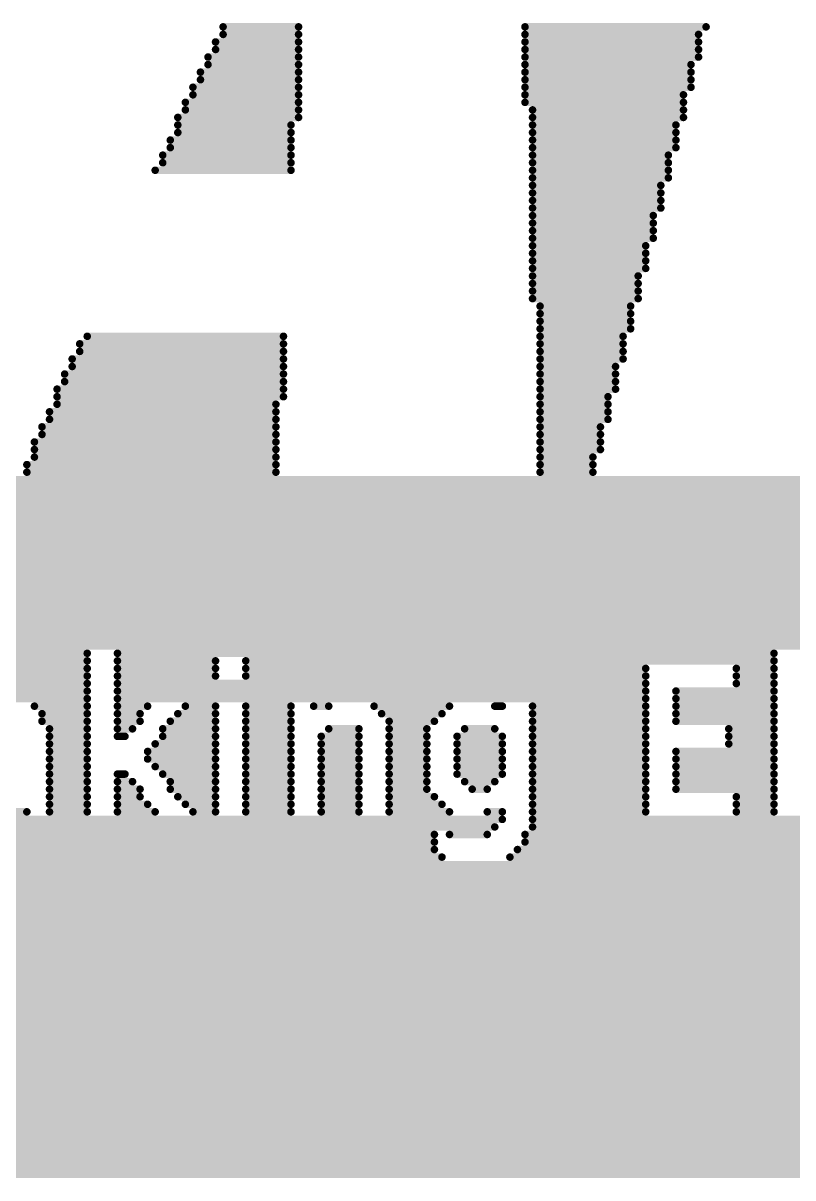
# Model space of a CAD drawing. Header units: millimetres. Extents: x 5 to 297, y 5 to 198.
# Drawn here: x 149.25 to 154.43, y 25.63 to 33.4 of the extents above; entities that cross this region are included whole.
import ezdxf

# ---------------------------------------------------------------- set-up
doc = ezdxf.new("R2010")
doc.units = ezdxf.units.MM
doc.layers.add('Mechanical16', color=56, linetype='Continuous')

msp = doc.modelspace()

# ---------------------------------------------------------------- linework, layer by layer
at = {"layer": 'Mechanical16', "const_width": 0.0508}
for points in [[(150.5966, 33.3756), (151.1046, 33.3756)], [(150.5966, 33.3248), (151.1046, 33.3248)], [(152.6286, 33.3756), (153.8478, 33.3756)], [(152.6286, 33.3248), (153.797, 33.3248)], [(150.5458, 33.274), (151.1046, 33.274)], [(152.6286, 33.274), (153.797, 33.274)], [(150.495, 33.1724), (151.1046, 33.1724)], [(150.5458, 33.2232), (151.1046, 33.2232)], [(152.6286, 33.2232), (153.797, 33.2232)], [(152.6286, 33.1724), (153.797, 33.1724)], [(150.495, 33.1216), (151.1046, 33.1216)], [(152.6286, 33.1216), (153.7462, 33.1216)], [(150.4442, 33.0708), (151.1046, 33.0708)], [(150.4442, 33.02), (151.1046, 33.02)], [(152.6286, 33.0708), (153.7462, 33.0708)], [(152.6286, 33.02), (153.7462, 33.02)], [(150.3934, 32.9692), (151.1046, 32.9692)], [(152.6286, 32.9692), (153.7462, 32.9692)], [(150.3426, 32.8676), (151.1046, 32.8676)], [(150.3934, 32.9184), (151.1046, 32.9184)], [(152.6286, 32.9184), (153.6954, 32.9184)], [(152.6286, 32.8676), (153.6954, 32.8676)], [(150.3426, 32.8168), (151.1046, 32.8168)], [(152.6794, 32.8168), (153.6954, 32.8168)], [(150.2918, 32.766), (151.1046, 32.766)], [(150.2918, 32.7152), (151.0538, 32.7152)], [(152.6794, 32.766), (153.6954, 32.766)], [(152.6794, 32.7152), (153.6446, 32.7152)], [(150.2918, 32.6644), (151.0538, 32.6644)], [(152.6794, 32.6644), (153.6446, 32.6644)], [(150.241, 32.6136), (151.0538, 32.6136)], [(150.241, 32.5628), (151.0538, 32.5628)], [(152.6794, 32.6136), (153.6446, 32.6136)], [(152.6794, 32.5628), (153.6446, 32.5628)], [(150.1902, 32.512), (151.0538, 32.512)], [(152.6794, 32.512), (153.5938, 32.512)], [(150.1394, 32.4104), (151.0538, 32.4104)], [(150.1902, 32.4612), (151.0538, 32.4612)], [(152.6794, 32.4612), (153.5938, 32.4612)], [(152.6794, 32.4104), (153.5938, 32.4104)], [(152.6794, 32.3596), (153.5938, 32.3596)], [(152.6794, 32.3088), (153.543, 32.3088)], [(152.6794, 32.258), (153.543, 32.258)], [(152.6794, 32.2072), (153.543, 32.2072)], [(152.6794, 32.1564), (153.543, 32.1564)], [(152.6794, 32.1056), (153.4922, 32.1056)], [(152.6794, 32.0548), (153.4922, 32.0548)], [(152.6794, 32.004), (153.4922, 32.004)], [(152.6794, 31.9532), (153.4922, 31.9532)], [(152.6794, 31.9024), (153.4414, 31.9024)], [(152.6794, 31.8516), (153.4414, 31.8516)], [(152.6794, 31.8008), (153.4414, 31.8008)], [(152.6794, 31.75), (153.4414, 31.75)], [(152.6794, 31.6992), (153.3906, 31.6992)], [(152.6794, 31.6484), (153.3906, 31.6484)], [(152.6794, 31.5976), (153.3906, 31.5976)], [(152.6794, 31.5468), (153.3906, 31.5468)], [(152.7302, 31.496), (153.3398, 31.496)], [(152.7302, 31.4452), (153.3398, 31.4452)], [(152.7302, 31.3944), (153.3398, 31.3944)], [(152.7302, 31.3436), (153.3398, 31.3436)], [(149.6314, 31.242), (151.003, 31.242)], [(149.6822, 31.2928), (151.003, 31.2928)], [(152.7302, 31.2928), (153.289, 31.2928)], [(152.7302, 31.242), (153.289, 31.242)], [(149.6314, 31.1912), (151.003, 31.1912)], [(152.7302, 31.1912), (153.289, 31.1912)], [(149.5806, 31.1404), (151.003, 31.1404)], [(149.5806, 31.0896), (151.003, 31.0896)], [(152.7302, 31.1404), (153.289, 31.1404)], [(152.7302, 31.0896), (153.2382, 31.0896)], [(149.5298, 31.0388), (151.003, 31.0388)], [(149.5298, 30.988), (151.003, 30.988)], [(152.7302, 31.0388), (153.2382, 31.0388)], [(152.7302, 30.988), (153.2382, 30.988)], [(149.479, 30.9372), (151.003, 30.9372)], [(152.7302, 30.9372), (153.2382, 30.9372)], [(149.479, 30.8864), (151.003, 30.8864)], [(149.479, 30.8356), (150.9522, 30.8356)], [(152.7302, 30.8864), (153.1874, 30.8864)], [(152.7302, 30.8356), (153.1874, 30.8356)], [(149.4282, 30.7848), (150.9522, 30.7848)], [(152.7302, 30.7848), (153.1874, 30.7848)], [(149.3774, 30.6832), (150.9522, 30.6832)], [(149.4282, 30.734), (150.9522, 30.734)], [(152.7302, 30.734), (153.1874, 30.734)], [(152.7302, 30.6832), (153.1366, 30.6832)], [(149.3774, 30.6324), (150.9522, 30.6324)], [(152.7302, 30.6324), (153.1366, 30.6324)], [(149.3266, 30.5816), (150.9522, 30.5816)], [(149.3266, 30.5308), (150.9522, 30.5308)], [(152.7302, 30.5816), (153.1366, 30.5816)], [(152.7302, 30.5308), (153.1366, 30.5308)], [(149.3266, 30.48), (150.9522, 30.48)], [(152.7302, 30.48), (153.0858, 30.48)], [(149.2758, 30.4292), (150.9522, 30.4292)], [(149.2758, 30.3784), (150.9522, 30.3784)], [(152.7302, 30.4292), (153.0858, 30.4292)], [(152.7302, 30.3784), (153.0858, 30.3784)], [(145.161, 30.3276), (156.4894, 30.3276)], [(145.161, 30.2768), (161.3662, 30.2768)], [(145.161, 30.226), (175.133, 30.226)], [(145.161, 30.1752), (175.133, 30.1752)], [(145.161, 30.1244), (175.133, 30.1244)], [(145.161, 30.0736), (175.133, 30.0736)], [(145.161, 30.0228), (175.133, 30.0228)], [(145.161, 29.972), (175.133, 29.972)], [(145.161, 29.9212), (175.133, 29.9212)], [(145.161, 29.8704), (175.133, 29.8704)], [(145.161, 29.8196), (175.133, 29.8196)], [(145.161, 29.7688), (175.133, 29.7688)], [(145.161, 29.718), (175.133, 29.718)], [(145.161, 29.6672), (175.133, 29.6672)], [(145.161, 29.6164), (175.133, 29.6164)], [(145.161, 29.5656), (175.133, 29.5656)], [(145.161, 29.5148), (175.133, 29.5148)], [(145.161, 29.464), (175.133, 29.464)], [(145.161, 29.4132), (175.133, 29.4132)], [(145.161, 29.3624), (175.133, 29.3624)], [(145.161, 29.3116), (175.133, 29.3116)], [(145.161, 29.2608), (175.133, 29.2608)], [(145.161, 29.21), (175.133, 29.21)], [(145.161, 29.1592), (149.6822, 29.1592)], [(149.8854, 29.1592), (154.305, 29.1592)], [(145.161, 29.1084), (149.6822, 29.1084)], [(148.5138, 29.0576), (149.6822, 29.0576)], [(149.8854, 29.1084), (150.5458, 29.1084)], [(149.8854, 29.0576), (150.5458, 29.0576)], [(150.749, 29.1084), (154.305, 29.1084)], [(150.749, 29.0576), (153.4414, 29.0576)], [(154.051, 29.0576), (154.305, 29.0576)], [(148.5138, 29.0068), (149.6822, 29.0068)], [(149.8854, 29.0068), (150.5458, 29.0068)], [(150.749, 29.0068), (153.4414, 29.0068)], [(154.051, 29.0068), (154.305, 29.0068)], [(148.5138, 28.956), (149.6822, 28.956)], [(148.5138, 28.9052), (149.6822, 28.9052)], [(149.8854, 28.956), (153.4414, 28.956)], [(149.8854, 28.9052), (153.4414, 28.9052)], [(153.6446, 28.9052), (154.305, 28.9052)], [(154.051, 28.956), (154.305, 28.956)], [(148.5138, 28.8544), (149.6822, 28.8544)], [(149.8854, 28.8544), (153.4414, 28.8544)], [(153.6446, 28.8544), (154.305, 28.8544)], [(149.3266, 28.8036), (149.6822, 28.8036)], [(149.3774, 28.7528), (149.6822, 28.7528)], [(149.8854, 28.8036), (150.0886, 28.8036)], [(149.8854, 28.7528), (150.0378, 28.7528)], [(150.2918, 28.7528), (150.5458, 28.7528)], [(150.3426, 28.8036), (150.5458, 28.8036)], [(150.749, 28.8036), (151.0538, 28.8036)], [(150.749, 28.7528), (151.0538, 28.7528)], [(151.2062, 28.8036), (151.3078, 28.8036)], [(151.6126, 28.8036), (152.1206, 28.8036)], [(151.6634, 28.7528), (152.0698, 28.7528)], [(152.4254, 28.8036), (152.4762, 28.8036)], [(152.6794, 28.8036), (153.4414, 28.8036)], [(152.6794, 28.7528), (153.4414, 28.7528)], [(153.6446, 28.8036), (154.305, 28.8036)], [(153.6446, 28.7528), (154.305, 28.7528)], [(149.3774, 28.702), (149.6822, 28.702)], [(149.8854, 28.702), (150.0378, 28.702)], [(150.241, 28.702), (150.5458, 28.702)], [(150.749, 28.702), (151.0538, 28.702)], [(151.7142, 28.702), (152.019, 28.702)], [(152.6794, 28.702), (153.4414, 28.702)], [(153.6446, 28.702), (154.305, 28.702)], [(149.4282, 28.6512), (149.6822, 28.6512)], [(149.4282, 28.6004), (149.6822, 28.6004)], [(149.8854, 28.6512), (149.987, 28.6512)], [(149.8854, 28.6004), (149.9362, 28.6004)], [(150.1902, 28.6512), (150.5458, 28.6512)], [(150.1902, 28.6004), (150.5458, 28.6004)], [(150.749, 28.6512), (151.0538, 28.6512)], [(150.749, 28.6004), (151.0538, 28.6004)], [(151.257, 28.6004), (151.511, 28.6004)], [(151.3078, 28.6512), (151.511, 28.6512)], [(151.7142, 28.6512), (151.9682, 28.6512)], [(151.7142, 28.6004), (151.9682, 28.6004)], [(152.1714, 28.6004), (152.4762, 28.6004)], [(152.2222, 28.6512), (152.4254, 28.6512)], [(152.6794, 28.6512), (153.4414, 28.6512)], [(152.6794, 28.6004), (153.4414, 28.6004)], [(154.0002, 28.6512), (154.305, 28.6512)], [(154.0002, 28.6004), (154.305, 28.6004)], [(149.4282, 28.5496), (149.6822, 28.5496)], [(150.1394, 28.5496), (150.5458, 28.5496)], [(150.749, 28.5496), (151.0538, 28.5496)], [(151.257, 28.5496), (151.511, 28.5496)], [(151.7142, 28.5496), (151.9682, 28.5496)], [(152.1714, 28.5496), (152.4762, 28.5496)], [(152.6794, 28.5496), (153.4414, 28.5496)], [(154.0002, 28.5496), (154.305, 28.5496)], [(149.4282, 28.4988), (149.6822, 28.4988)], [(149.4282, 28.448), (149.6822, 28.448)], [(150.0886, 28.4988), (150.5458, 28.4988)], [(150.0886, 28.448), (150.5458, 28.448)], [(150.749, 28.4988), (151.0538, 28.4988)], [(150.749, 28.448), (151.0538, 28.448)], [(151.257, 28.4988), (151.511, 28.4988)], [(151.257, 28.448), (151.511, 28.448)], [(151.7142, 28.4988), (151.9682, 28.4988)], [(151.7142, 28.448), (151.9682, 28.448)], [(152.1714, 28.4988), (152.4762, 28.4988)], [(152.1714, 28.448), (152.4762, 28.448)], [(152.6794, 28.4988), (153.4414, 28.4988)], [(152.6794, 28.448), (153.4414, 28.448)], [(153.6446, 28.4988), (154.305, 28.4988)], [(153.6446, 28.448), (154.305, 28.448)], [(149.4282, 28.3972), (149.6822, 28.3972)], [(149.4282, 28.3464), (149.6822, 28.3464)], [(149.8854, 28.3464), (149.9362, 28.3464)], [(150.1394, 28.3972), (150.5458, 28.3972)], [(150.1902, 28.3464), (150.5458, 28.3464)], [(150.749, 28.3972), (151.0538, 28.3972)], [(150.749, 28.3464), (151.0538, 28.3464)], [(151.257, 28.3972), (151.511, 28.3972)], [(151.257, 28.3464), (151.511, 28.3464)], [(151.7142, 28.3972), (151.9682, 28.3972)], [(151.7142, 28.3464), (151.9682, 28.3464)], [(152.1714, 28.3972), (152.4762, 28.3972)], [(152.1714, 28.3464), (152.4762, 28.3464)], [(152.6794, 28.3972), (153.4414, 28.3972)], [(152.6794, 28.3464), (153.4414, 28.3464)], [(153.6446, 28.3972), (154.305, 28.3972)], [(153.6446, 28.3464), (154.305, 28.3464)], [(149.4282, 28.2956), (149.6822, 28.2956)], [(149.8854, 28.2956), (149.987, 28.2956)], [(150.241, 28.2956), (150.5458, 28.2956)], [(150.749, 28.2956), (151.0538, 28.2956)], [(151.257, 28.2956), (151.511, 28.2956)], [(151.7142, 28.2956), (151.9682, 28.2956)], [(152.2222, 28.2956), (152.4254, 28.2956)], [(152.6794, 28.2956), (153.4414, 28.2956)], [(153.6446, 28.2956), (154.305, 28.2956)], [(149.4282, 28.2448), (149.6822, 28.2448)], [(149.4282, 28.194), (149.6822, 28.194)], [(149.8854, 28.2448), (150.0378, 28.2448)], [(149.8854, 28.194), (150.0378, 28.194)], [(150.241, 28.2448), (150.5458, 28.2448)], [(150.2918, 28.194), (150.5458, 28.194)], [(150.749, 28.2448), (151.0538, 28.2448)], [(150.749, 28.194), (151.0538, 28.194)], [(151.257, 28.2448), (151.511, 28.2448)], [(151.257, 28.194), (151.511, 28.194)], [(151.7142, 28.2448), (151.9682, 28.2448)], [(151.7142, 28.194), (152.019, 28.194)], [(152.273, 28.2448), (152.3746, 28.2448)], [(152.6794, 28.2448), (153.4414, 28.2448)], [(152.6794, 28.194), (153.4414, 28.194)], [(153.6446, 28.2448), (154.305, 28.2448)], [(154.051, 28.194), (154.305, 28.194)], [(149.4282, 28.1432), (149.6822, 28.1432)], [(149.8854, 28.1432), (150.0886, 28.1432)], [(150.3426, 28.1432), (150.5458, 28.1432)], [(150.749, 28.1432), (151.0538, 28.1432)], [(151.257, 28.1432), (151.511, 28.1432)], [(151.7142, 28.1432), (152.0698, 28.1432)], [(152.6794, 28.1432), (153.4414, 28.1432)], [(154.051, 28.1432), (154.305, 28.1432)], [(145.161, 28.0416), (152.4762, 28.0416)], [(149.1742, 28.0924), (149.2758, 28.0924)], [(149.4282, 28.0924), (149.6822, 28.0924)], [(149.8854, 28.0924), (150.1394, 28.0924)], [(150.3934, 28.0924), (150.5458, 28.0924)], [(150.749, 28.0924), (151.0538, 28.0924)], [(151.257, 28.0924), (151.511, 28.0924)], [(151.7142, 28.0924), (152.1206, 28.0924)], [(152.3746, 28.0924), (152.4762, 28.0924)], [(152.6794, 28.0924), (153.4414, 28.0924)], [(152.6794, 28.0416), (165.5826, 28.0416)], [(154.051, 28.0924), (154.305, 28.0924)], [(145.161, 27.9908), (152.4254, 27.9908)], [(152.6794, 27.9908), (165.5826, 27.9908)], [(145.161, 27.94), (152.019, 27.94)], [(145.161, 27.8892), (152.019, 27.8892)], [(152.1206, 27.94), (152.3746, 27.94)], [(152.6286, 27.94), (165.1762, 27.94)], [(152.6286, 27.8892), (165.1762, 27.8892)], [(145.161, 27.8384), (152.019, 27.8384)], [(152.5778, 27.8384), (165.1762, 27.8384)], [(145.161, 27.7876), (152.0698, 27.7876)], [(145.161, 27.7368), (175.133, 27.7368)], [(152.527, 27.7876), (165.227, 27.7876)], [(145.161, 27.686), (175.133, 27.686)], [(145.161, 27.6352), (175.133, 27.6352)], [(145.161, 27.5844), (175.133, 27.5844)], [(145.161, 27.5336), (175.133, 27.5336)], [(145.161, 27.4828), (175.133, 27.4828)], [(145.161, 27.432), (175.133, 27.432)], [(145.161, 27.3812), (175.133, 27.3812)], [(145.161, 27.3304), (175.133, 27.3304)], [(145.161, 27.2796), (175.133, 27.2796)], [(145.161, 27.2288), (175.133, 27.2288)], [(145.161, 27.178), (175.133, 27.178)], [(145.161, 27.1272), (175.133, 27.1272)], [(145.161, 27.0764), (175.133, 27.0764)], [(145.161, 27.0256), (175.0822, 27.0256)], [(145.161, 26.9748), (175.0822, 26.9748)], [(145.161, 26.924), (175.0822, 26.924)], [(145.161, 26.8732), (175.0314, 26.8732)], [(145.161, 26.8224), (175.0314, 26.8224)], [(145.161, 26.7716), (175.0314, 26.7716)], [(145.161, 26.7208), (174.9806, 26.7208)], [(145.161, 26.67), (174.9806, 26.67)], [(145.161, 26.6192), (174.9298, 26.6192)], [(145.161, 26.5684), (174.9298, 26.5684)], [(145.161, 26.5176), (174.879, 26.5176)], [(145.161, 26.4668), (174.8282, 26.4668)], [(145.161, 26.416), (174.8282, 26.416)], [(145.161, 26.3652), (174.7774, 26.3652)], [(145.161, 26.3144), (174.7266, 26.3144)], [(145.161, 26.2636), (174.6758, 26.2636)], [(145.161, 26.2128), (174.625, 26.2128)], [(145.161, 26.162), (174.5742, 26.162)], [(145.161, 26.1112), (174.5234, 26.1112)], [(145.161, 26.0604), (174.4726, 26.0604)], [(145.161, 26.0096), (174.4218, 26.0096)], [(145.161, 25.9588), (174.371, 25.9588)], [(145.161, 25.908), (174.3202, 25.908)], [(145.161, 25.8572), (174.2186, 25.8572)], [(145.161, 25.8064), (174.1678, 25.8064)], [(145.161, 25.7556), (174.0662, 25.7556)], [(145.161, 25.7048), (173.9646, 25.7048)], [(145.161, 25.654), (173.863, 25.654)]]:
    msp.add_lwpolyline(points, dxfattribs=at)
at = {"layer": 'Mechanical16', "const_width": 0.0254}
for points in [[(150.5839, 33.3756, 1), (150.6093, 33.3756, 1)], [(150.5839, 33.3248, 1), (150.6093, 33.3248, 1)], [(151.0919, 33.3756, 1), (151.1173, 33.3756, 1)], [(151.0919, 33.3248, 1), (151.1173, 33.3248, 1)], [(152.6159, 33.3756, 1), (152.6413, 33.3756, 1)], [(152.6159, 33.3248, 1), (152.6413, 33.3248, 1)], [(153.7843, 33.3248, 1), (153.8097, 33.3248, 1)], [(153.8351, 33.3756, 1), (153.8605, 33.3756, 1)], [(150.5331, 33.274, 1), (150.5585, 33.274, 1)], [(151.0919, 33.274, 1), (151.1173, 33.274, 1)], [(152.6159, 33.274, 1), (152.6413, 33.274, 1)], [(153.7843, 33.274, 1), (153.8097, 33.274, 1)], [(150.4823, 33.1724, 1), (150.5077, 33.1724, 1)], [(150.5331, 33.2232, 1), (150.5585, 33.2232, 1)], [(151.0919, 33.2232, 1), (151.1173, 33.2232, 1)], [(151.0919, 33.1724, 1), (151.1173, 33.1724, 1)], [(152.6159, 33.2232, 1), (152.6413, 33.2232, 1)], [(152.6159, 33.1724, 1), (152.6413, 33.1724, 1)], [(153.7843, 33.2232, 1), (153.8097, 33.2232, 1)], [(153.7843, 33.1724, 1), (153.8097, 33.1724, 1)], [(150.4823, 33.1216, 1), (150.5077, 33.1216, 1)], [(151.0919, 33.1216, 1), (151.1173, 33.1216, 1)], [(152.6159, 33.1216, 1), (152.6413, 33.1216, 1)], [(153.7335, 33.1216, 1), (153.7589, 33.1216, 1)], [(150.4315, 33.0708, 1), (150.4569, 33.0708, 1)], [(150.4315, 33.02, 1), (150.4569, 33.02, 1)], [(151.0919, 33.0708, 1), (151.1173, 33.0708, 1)], [(151.0919, 33.02, 1), (151.1173, 33.02, 1)], [(152.6159, 33.0708, 1), (152.6413, 33.0708, 1)], [(152.6159, 33.02, 1), (152.6413, 33.02, 1)], [(153.7335, 33.0708, 1), (153.7589, 33.0708, 1)], [(153.7335, 33.02, 1), (153.7589, 33.02, 1)], [(150.3807, 32.9692, 1), (150.4061, 32.9692, 1)], [(151.0919, 32.9692, 1), (151.1173, 32.9692, 1)], [(152.6159, 32.9692, 1), (152.6413, 32.9692, 1)], [(153.7335, 32.9692, 1), (153.7589, 32.9692, 1)], [(150.3299, 32.8676, 1), (150.3553, 32.8676, 1)], [(150.3807, 32.9184, 1), (150.4061, 32.9184, 1)], [(151.0919, 32.9184, 1), (151.1173, 32.9184, 1)], [(151.0919, 32.8676, 1), (151.1173, 32.8676, 1)], [(152.6159, 32.9184, 1), (152.6413, 32.9184, 1)], [(152.6159, 32.8676, 1), (152.6413, 32.8676, 1)], [(153.6827, 32.9184, 1), (153.7081, 32.9184, 1)], [(153.6827, 32.8676, 1), (153.7081, 32.8676, 1)], [(150.3299, 32.8168, 1), (150.3553, 32.8168, 1)], [(151.0919, 32.8168, 1), (151.1173, 32.8168, 1)], [(152.6667, 32.8168, 1), (152.6921, 32.8168, 1)], [(153.6827, 32.8168, 1), (153.7081, 32.8168, 1)], [(150.2791, 32.766, 1), (150.3045, 32.766, 1)], [(150.2791, 32.7152, 1), (150.3045, 32.7152, 1)], [(151.0411, 32.7152, 1), (151.0665, 32.7152, 1)], [(151.0919, 32.766, 1), (151.1173, 32.766, 1)], [(152.6667, 32.766, 1), (152.6921, 32.766, 1)], [(152.6667, 32.7152, 1), (152.6921, 32.7152, 1)], [(153.6319, 32.7152, 1), (153.6573, 32.7152, 1)], [(153.6827, 32.766, 1), (153.7081, 32.766, 1)], [(150.2791, 32.6644, 1), (150.3045, 32.6644, 1)], [(151.0411, 32.6644, 1), (151.0665, 32.6644, 1)], [(152.6667, 32.6644, 1), (152.6921, 32.6644, 1)], [(153.6319, 32.6644, 1), (153.6573, 32.6644, 1)], [(150.2283, 32.6136, 1), (150.2537, 32.6136, 1)], [(150.2283, 32.5628, 1), (150.2537, 32.5628, 1)], [(151.0411, 32.6136, 1), (151.0665, 32.6136, 1)], [(151.0411, 32.5628, 1), (151.0665, 32.5628, 1)], [(152.6667, 32.6136, 1), (152.6921, 32.6136, 1)], [(152.6667, 32.5628, 1), (152.6921, 32.5628, 1)], [(153.6319, 32.6136, 1), (153.6573, 32.6136, 1)], [(153.6319, 32.5628, 1), (153.6573, 32.5628, 1)], [(150.1775, 32.512, 1), (150.2029, 32.512, 1)], [(151.0411, 32.512, 1), (151.0665, 32.512, 1)], [(152.6667, 32.512, 1), (152.6921, 32.512, 1)], [(153.5811, 32.512, 1), (153.6065, 32.512, 1)], [(150.1267, 32.4104, 1), (150.1521, 32.4104, 1)], [(150.1775, 32.4612, 1), (150.2029, 32.4612, 1)], [(151.0411, 32.4612, 1), (151.0665, 32.4612, 1)], [(151.0411, 32.4104, 1), (151.0665, 32.4104, 1)], [(152.6667, 32.4612, 1), (152.6921, 32.4612, 1)], [(152.6667, 32.4104, 1), (152.6921, 32.4104, 1)], [(153.5811, 32.4612, 1), (153.6065, 32.4612, 1)], [(153.5811, 32.4104, 1), (153.6065, 32.4104, 1)], [(152.6667, 32.3596, 1), (152.6921, 32.3596, 1)], [(152.6667, 32.3088, 1), (152.6921, 32.3088, 1)], [(153.5303, 32.3088, 1), (153.5557, 32.3088, 1)], [(153.5811, 32.3596, 1), (153.6065, 32.3596, 1)], [(152.6667, 32.258, 1), (152.6921, 32.258, 1)], [(153.5303, 32.258, 1), (153.5557, 32.258, 1)], [(152.6667, 32.2072, 1), (152.6921, 32.2072, 1)], [(152.6667, 32.1564, 1), (152.6921, 32.1564, 1)], [(153.5303, 32.2072, 1), (153.5557, 32.2072, 1)], [(153.5303, 32.1564, 1), (153.5557, 32.1564, 1)], [(152.6667, 32.1056, 1), (152.6921, 32.1056, 1)], [(153.4795, 32.1056, 1), (153.5049, 32.1056, 1)], [(152.6667, 32.0548, 1), (152.6921, 32.0548, 1)], [(152.6667, 32.004, 1), (152.6921, 32.004, 1)], [(153.4795, 32.0548, 1), (153.5049, 32.0548, 1)], [(153.4795, 32.004, 1), (153.5049, 32.004, 1)], [(152.6667, 31.9532, 1), (152.6921, 31.9532, 1)], [(153.4795, 31.9532, 1), (153.5049, 31.9532, 1)], [(152.6667, 31.9024, 1), (152.6921, 31.9024, 1)], [(152.6667, 31.8516, 1), (152.6921, 31.8516, 1)], [(153.4287, 31.9024, 1), (153.4541, 31.9024, 1)], [(153.4287, 31.8516, 1), (153.4541, 31.8516, 1)], [(152.6667, 31.8008, 1), (152.6921, 31.8008, 1)], [(153.4287, 31.8008, 1), (153.4541, 31.8008, 1)], [(152.6667, 31.75, 1), (152.6921, 31.75, 1)], [(152.6667, 31.6992, 1), (152.6921, 31.6992, 1)], [(153.3779, 31.6992, 1), (153.4033, 31.6992, 1)], [(153.4287, 31.75, 1), (153.4541, 31.75, 1)], [(152.6667, 31.6484, 1), (152.6921, 31.6484, 1)], [(153.3779, 31.6484, 1), (153.4033, 31.6484, 1)], [(152.6667, 31.5976, 1), (152.6921, 31.5976, 1)], [(152.6667, 31.5468, 1), (152.6921, 31.5468, 1)], [(153.3779, 31.5976, 1), (153.4033, 31.5976, 1)], [(153.3779, 31.5468, 1), (153.4033, 31.5468, 1)], [(152.7175, 31.496, 1), (152.7429, 31.496, 1)], [(153.3271, 31.496, 1), (153.3525, 31.496, 1)], [(152.7175, 31.4452, 1), (152.7429, 31.4452, 1)], [(152.7175, 31.3944, 1), (152.7429, 31.3944, 1)], [(153.3271, 31.4452, 1), (153.3525, 31.4452, 1)], [(153.3271, 31.3944, 1), (153.3525, 31.3944, 1)], [(152.7175, 31.3436, 1), (152.7429, 31.3436, 1)], [(153.3271, 31.3436, 1), (153.3525, 31.3436, 1)], [(149.6187, 31.242, 1), (149.6441, 31.242, 1)], [(149.6695, 31.2928, 1), (149.6949, 31.2928, 1)], [(150.9903, 31.2928, 1), (151.0157, 31.2928, 1)], [(150.9903, 31.242, 1), (151.0157, 31.242, 1)], [(152.7175, 31.2928, 1), (152.7429, 31.2928, 1)], [(152.7175, 31.242, 1), (152.7429, 31.242, 1)], [(153.2763, 31.2928, 1), (153.3017, 31.2928, 1)], [(153.2763, 31.242, 1), (153.3017, 31.242, 1)], [(149.6187, 31.1912, 1), (149.6441, 31.1912, 1)], [(150.9903, 31.1912, 1), (151.0157, 31.1912, 1)], [(152.7175, 31.1912, 1), (152.7429, 31.1912, 1)], [(153.2763, 31.1912, 1), (153.3017, 31.1912, 1)], [(149.5679, 31.1404, 1), (149.5933, 31.1404, 1)], [(149.5679, 31.0896, 1), (149.5933, 31.0896, 1)], [(150.9903, 31.1404, 1), (151.0157, 31.1404, 1)], [(150.9903, 31.0896, 1), (151.0157, 31.0896, 1)], [(152.7175, 31.1404, 1), (152.7429, 31.1404, 1)], [(152.7175, 31.0896, 1), (152.7429, 31.0896, 1)], [(153.2255, 31.0896, 1), (153.2509, 31.0896, 1)], [(153.2763, 31.1404, 1), (153.3017, 31.1404, 1)], [(149.5171, 31.0388, 1), (149.5425, 31.0388, 1)], [(149.5171, 30.988, 1), (149.5425, 30.988, 1)], [(150.9903, 31.0388, 1), (151.0157, 31.0388, 1)], [(150.9903, 30.988, 1), (151.0157, 30.988, 1)], [(152.7175, 31.0388, 1), (152.7429, 31.0388, 1)], [(152.7175, 30.988, 1), (152.7429, 30.988, 1)], [(153.2255, 31.0388, 1), (153.2509, 31.0388, 1)], [(153.2255, 30.988, 1), (153.2509, 30.988, 1)], [(149.4663, 30.9372, 1), (149.4917, 30.9372, 1)], [(150.9903, 30.9372, 1), (151.0157, 30.9372, 1)], [(152.7175, 30.9372, 1), (152.7429, 30.9372, 1)], [(153.2255, 30.9372, 1), (153.2509, 30.9372, 1)], [(149.4663, 30.8864, 1), (149.4917, 30.8864, 1)], [(149.4663, 30.8356, 1), (149.4917, 30.8356, 1)], [(150.9395, 30.8356, 1), (150.9649, 30.8356, 1)], [(150.9903, 30.8864, 1), (151.0157, 30.8864, 1)], [(152.7175, 30.8864, 1), (152.7429, 30.8864, 1)], [(152.7175, 30.8356, 1), (152.7429, 30.8356, 1)], [(153.1747, 30.8864, 1), (153.2001, 30.8864, 1)], [(153.1747, 30.8356, 1), (153.2001, 30.8356, 1)], [(149.4155, 30.7848, 1), (149.4409, 30.7848, 1)], [(150.9395, 30.7848, 1), (150.9649, 30.7848, 1)], [(152.7175, 30.7848, 1), (152.7429, 30.7848, 1)], [(153.1747, 30.7848, 1), (153.2001, 30.7848, 1)], [(149.3647, 30.6832, 1), (149.3901, 30.6832, 1)], [(149.4155, 30.734, 1), (149.4409, 30.734, 1)], [(150.9395, 30.734, 1), (150.9649, 30.734, 1)], [(150.9395, 30.6832, 1), (150.9649, 30.6832, 1)], [(152.7175, 30.734, 1), (152.7429, 30.734, 1)], [(152.7175, 30.6832, 1), (152.7429, 30.6832, 1)], [(153.1239, 30.6832, 1), (153.1493, 30.6832, 1)], [(153.1747, 30.734, 1), (153.2001, 30.734, 1)], [(149.3647, 30.6324, 1), (149.3901, 30.6324, 1)], [(150.9395, 30.6324, 1), (150.9649, 30.6324, 1)], [(152.7175, 30.6324, 1), (152.7429, 30.6324, 1)], [(153.1239, 30.6324, 1), (153.1493, 30.6324, 1)], [(149.3139, 30.5816, 1), (149.3393, 30.5816, 1)], [(149.3139, 30.5308, 1), (149.3393, 30.5308, 1)], [(150.9395, 30.5816, 1), (150.9649, 30.5816, 1)], [(150.9395, 30.5308, 1), (150.9649, 30.5308, 1)], [(152.7175, 30.5816, 1), (152.7429, 30.5816, 1)], [(152.7175, 30.5308, 1), (152.7429, 30.5308, 1)], [(153.1239, 30.5816, 1), (153.1493, 30.5816, 1)], [(153.1239, 30.5308, 1), (153.1493, 30.5308, 1)], [(149.3139, 30.48, 1), (149.3393, 30.48, 1)], [(150.9395, 30.48, 1), (150.9649, 30.48, 1)], [(152.7175, 30.48, 1), (152.7429, 30.48, 1)], [(153.0731, 30.48, 1), (153.0985, 30.48, 1)], [(149.2631, 30.4292, 1), (149.2885, 30.4292, 1)], [(149.2631, 30.3784, 1), (149.2885, 30.3784, 1)], [(150.9395, 30.4292, 1), (150.9649, 30.4292, 1)], [(150.9395, 30.3784, 1), (150.9649, 30.3784, 1)], [(152.7175, 30.4292, 1), (152.7429, 30.4292, 1)], [(152.7175, 30.3784, 1), (152.7429, 30.3784, 1)], [(153.0731, 30.4292, 1), (153.0985, 30.4292, 1)], [(153.0731, 30.3784, 1), (153.0985, 30.3784, 1)], [(149.6695, 29.1592, 1), (149.6949, 29.1592, 1)], [(149.8727, 29.1592, 1), (149.8981, 29.1592, 1)], [(154.2923, 29.1592, 1), (154.3177, 29.1592, 1)], [(149.6695, 29.1084, 1), (149.6949, 29.1084, 1)], [(149.6695, 29.0576, 1), (149.6949, 29.0576, 1)], [(149.8727, 29.1084, 1), (149.8981, 29.1084, 1)], [(149.8727, 29.0576, 1), (149.8981, 29.0576, 1)], [(150.5331, 29.1084, 1), (150.5585, 29.1084, 1)], [(150.5331, 29.0576, 1), (150.5585, 29.0576, 1)], [(150.7363, 29.1084, 1), (150.7617, 29.1084, 1)], [(150.7363, 29.0576, 1), (150.7617, 29.0576, 1)], [(153.4287, 29.0576, 1), (153.4541, 29.0576, 1)], [(154.0383, 29.0576, 1), (154.0637, 29.0576, 1)], [(154.2923, 29.1084, 1), (154.3177, 29.1084, 1)], [(154.2923, 29.0576, 1), (154.3177, 29.0576, 1)], [(149.6695, 29.0068, 1), (149.6949, 29.0068, 1)], [(149.8727, 29.0068, 1), (149.8981, 29.0068, 1)], [(150.5331, 29.0068, 1), (150.5585, 29.0068, 1)], [(150.7363, 29.0068, 1), (150.7617, 29.0068, 1)], [(153.4287, 29.0068, 1), (153.4541, 29.0068, 1)], [(154.0383, 29.0068, 1), (154.0637, 29.0068, 1)], [(154.2923, 29.0068, 1), (154.3177, 29.0068, 1)], [(149.6695, 28.956, 1), (149.6949, 28.956, 1)], [(149.6695, 28.9052, 1), (149.6949, 28.9052, 1)], [(149.8727, 28.956, 1), (149.8981, 28.956, 1)], [(149.8727, 28.9052, 1), (149.8981, 28.9052, 1)], [(153.4287, 28.956, 1), (153.4541, 28.956, 1)], [(153.4287, 28.9052, 1), (153.4541, 28.9052, 1)], [(153.6319, 28.9052, 1), (153.6573, 28.9052, 1)], [(154.0383, 28.956, 1), (154.0637, 28.956, 1)], [(154.2923, 28.956, 1), (154.3177, 28.956, 1)], [(154.2923, 28.9052, 1), (154.3177, 28.9052, 1)], [(149.6695, 28.8544, 1), (149.6949, 28.8544, 1)], [(149.8727, 28.8544, 1), (149.8981, 28.8544, 1)], [(153.4287, 28.8544, 1), (153.4541, 28.8544, 1)], [(153.6319, 28.8544, 1), (153.6573, 28.8544, 1)], [(154.2923, 28.8544, 1), (154.3177, 28.8544, 1)], [(149.3139, 28.8036, 1), (149.3393, 28.8036, 1)], [(149.3647, 28.7528, 1), (149.3901, 28.7528, 1)], [(149.6695, 28.8036, 1), (149.6949, 28.8036, 1)], [(149.6695, 28.7528, 1), (149.6949, 28.7528, 1)], [(149.8727, 28.8036, 1), (149.8981, 28.8036, 1)], [(149.8727, 28.7528, 1), (149.8981, 28.7528, 1)], [(150.0251, 28.7528, 1), (150.0505, 28.7528, 1)], [(150.0759, 28.8036, 1), (150.1013, 28.8036, 1)], [(150.2791, 28.7528, 1), (150.3045, 28.7528, 1)], [(150.3299, 28.8036, 1), (150.3553, 28.8036, 1)], [(150.5331, 28.8036, 1), (150.5585, 28.8036, 1)], [(150.5331, 28.7528, 1), (150.5585, 28.7528, 1)], [(150.7363, 28.8036, 1), (150.7617, 28.8036, 1)], [(150.7363, 28.7528, 1), (150.7617, 28.7528, 1)], [(151.0411, 28.8036, 1), (151.0665, 28.8036, 1)], [(151.0411, 28.7528, 1), (151.0665, 28.7528, 1)], [(151.1935, 28.8036, 1), (151.2189, 28.8036, 1)], [(151.2951, 28.8036, 1), (151.3205, 28.8036, 1)], [(151.5999, 28.8036, 1), (151.6253, 28.8036, 1)], [(151.6507, 28.7528, 1), (151.6761, 28.7528, 1)], [(152.0571, 28.7528, 1), (152.0825, 28.7528, 1)], [(152.1079, 28.8036, 1), (152.1333, 28.8036, 1)], [(152.4127, 28.8036, 1), (152.4381, 28.8036, 1)], [(152.4635, 28.8036, 1), (152.4889, 28.8036, 1)], [(152.6667, 28.8036, 1), (152.6921, 28.8036, 1)], [(152.6667, 28.7528, 1), (152.6921, 28.7528, 1)], [(153.4287, 28.8036, 1), (153.4541, 28.8036, 1)], [(153.4287, 28.7528, 1), (153.4541, 28.7528, 1)], [(153.6319, 28.8036, 1), (153.6573, 28.8036, 1)], [(153.6319, 28.7528, 1), (153.6573, 28.7528, 1)], [(154.2923, 28.8036, 1), (154.3177, 28.8036, 1)], [(154.2923, 28.7528, 1), (154.3177, 28.7528, 1)], [(149.3647, 28.702, 1), (149.3901, 28.702, 1)], [(149.6695, 28.702, 1), (149.6949, 28.702, 1)], [(149.8727, 28.702, 1), (149.8981, 28.702, 1)], [(150.0251, 28.702, 1), (150.0505, 28.702, 1)], [(150.2283, 28.702, 1), (150.2537, 28.702, 1)], [(150.5331, 28.702, 1), (150.5585, 28.702, 1)], [(150.7363, 28.702, 1), (150.7617, 28.702, 1)], [(151.0411, 28.702, 1), (151.0665, 28.702, 1)], [(151.7015, 28.702, 1), (151.7269, 28.702, 1)], [(152.0063, 28.702, 1), (152.0317, 28.702, 1)], [(152.6667, 28.702, 1), (152.6921, 28.702, 1)], [(153.4287, 28.702, 1), (153.4541, 28.702, 1)], [(153.6319, 28.702, 1), (153.6573, 28.702, 1)], [(154.2923, 28.702, 1), (154.3177, 28.702, 1)], [(149.4155, 28.6512, 1), (149.4409, 28.6512, 1)], [(149.4155, 28.6004, 1), (149.4409, 28.6004, 1)], [(149.6695, 28.6512, 1), (149.6949, 28.6512, 1)], [(149.6695, 28.6004, 1), (149.6949, 28.6004, 1)], [(149.8727, 28.6512, 1), (149.8981, 28.6512, 1)], [(149.8727, 28.6004, 1), (149.8981, 28.6004, 1)], [(149.9235, 28.6004, 1), (149.9489, 28.6004, 1)], [(149.9743, 28.6512, 1), (149.9997, 28.6512, 1)], [(150.1775, 28.6512, 1), (150.2029, 28.6512, 1)], [(150.1775, 28.6004, 1), (150.2029, 28.6004, 1)], [(150.5331, 28.6512, 1), (150.5585, 28.6512, 1)], [(150.5331, 28.6004, 1), (150.5585, 28.6004, 1)], [(150.7363, 28.6512, 1), (150.7617, 28.6512, 1)], [(150.7363, 28.6004, 1), (150.7617, 28.6004, 1)], [(151.0411, 28.6512, 1), (151.0665, 28.6512, 1)], [(151.0411, 28.6004, 1), (151.0665, 28.6004, 1)], [(151.2443, 28.6004, 1), (151.2697, 28.6004, 1)], [(151.2951, 28.6512, 1), (151.3205, 28.6512, 1)], [(151.4983, 28.6512, 1), (151.5237, 28.6512, 1)], [(151.4983, 28.6004, 1), (151.5237, 28.6004, 1)], [(151.7015, 28.6512, 1), (151.7269, 28.6512, 1)], [(151.7015, 28.6004, 1), (151.7269, 28.6004, 1)], [(151.9555, 28.6512, 1), (151.9809, 28.6512, 1)], [(151.9555, 28.6004, 1), (151.9809, 28.6004, 1)], [(152.1587, 28.6004, 1), (152.1841, 28.6004, 1)], [(152.2095, 28.6512, 1), (152.2349, 28.6512, 1)], [(152.4127, 28.6512, 1), (152.4381, 28.6512, 1)], [(152.4635, 28.6004, 1), (152.4889, 28.6004, 1)], [(152.6667, 28.6512, 1), (152.6921, 28.6512, 1)], [(152.6667, 28.6004, 1), (152.6921, 28.6004, 1)], [(153.4287, 28.6512, 1), (153.4541, 28.6512, 1)], [(153.4287, 28.6004, 1), (153.4541, 28.6004, 1)], [(153.9875, 28.6512, 1), (154.0129, 28.6512, 1)], [(153.9875, 28.6004, 1), (154.0129, 28.6004, 1)], [(154.2923, 28.6512, 1), (154.3177, 28.6512, 1)], [(154.2923, 28.6004, 1), (154.3177, 28.6004, 1)], [(149.4155, 28.5496, 1), (149.4409, 28.5496, 1)], [(149.6695, 28.5496, 1), (149.6949, 28.5496, 1)], [(150.1267, 28.5496, 1), (150.1521, 28.5496, 1)], [(150.5331, 28.5496, 1), (150.5585, 28.5496, 1)], [(150.7363, 28.5496, 1), (150.7617, 28.5496, 1)], [(151.0411, 28.5496, 1), (151.0665, 28.5496, 1)], [(151.2443, 28.5496, 1), (151.2697, 28.5496, 1)], [(151.4983, 28.5496, 1), (151.5237, 28.5496, 1)], [(151.7015, 28.5496, 1), (151.7269, 28.5496, 1)], [(151.9555, 28.5496, 1), (151.9809, 28.5496, 1)], [(152.1587, 28.5496, 1), (152.1841, 28.5496, 1)], [(152.4635, 28.5496, 1), (152.4889, 28.5496, 1)], [(152.6667, 28.5496, 1), (152.6921, 28.5496, 1)], [(153.4287, 28.5496, 1), (153.4541, 28.5496, 1)], [(153.9875, 28.5496, 1), (154.0129, 28.5496, 1)], [(154.2923, 28.5496, 1), (154.3177, 28.5496, 1)], [(149.4155, 28.4988, 1), (149.4409, 28.4988, 1)], [(149.4155, 28.448, 1), (149.4409, 28.448, 1)], [(149.6695, 28.4988, 1), (149.6949, 28.4988, 1)], [(149.6695, 28.448, 1), (149.6949, 28.448, 1)], [(150.0759, 28.4988, 1), (150.1013, 28.4988, 1)], [(150.0759, 28.448, 1), (150.1013, 28.448, 1)], [(150.5331, 28.4988, 1), (150.5585, 28.4988, 1)], [(150.5331, 28.448, 1), (150.5585, 28.448, 1)], [(150.7363, 28.4988, 1), (150.7617, 28.4988, 1)], [(150.7363, 28.448, 1), (150.7617, 28.448, 1)], [(151.0411, 28.4988, 1), (151.0665, 28.4988, 1)], [(151.0411, 28.448, 1), (151.0665, 28.448, 1)], [(151.2443, 28.4988, 1), (151.2697, 28.4988, 1)], [(151.2443, 28.448, 1), (151.2697, 28.448, 1)], [(151.4983, 28.4988, 1), (151.5237, 28.4988, 1)], [(151.4983, 28.448, 1), (151.5237, 28.448, 1)], [(151.7015, 28.4988, 1), (151.7269, 28.4988, 1)], [(151.7015, 28.448, 1), (151.7269, 28.448, 1)], [(151.9555, 28.4988, 1), (151.9809, 28.4988, 1)], [(151.9555, 28.448, 1), (151.9809, 28.448, 1)], [(152.1587, 28.4988, 1), (152.1841, 28.4988, 1)], [(152.1587, 28.448, 1), (152.1841, 28.448, 1)], [(152.4635, 28.4988, 1), (152.4889, 28.4988, 1)], [(152.4635, 28.448, 1), (152.4889, 28.448, 1)], [(152.6667, 28.4988, 1), (152.6921, 28.4988, 1)], [(152.6667, 28.448, 1), (152.6921, 28.448, 1)], [(153.4287, 28.4988, 1), (153.4541, 28.4988, 1)], [(153.4287, 28.448, 1), (153.4541, 28.448, 1)], [(153.6319, 28.4988, 1), (153.6573, 28.4988, 1)], [(153.6319, 28.448, 1), (153.6573, 28.448, 1)], [(154.2923, 28.4988, 1), (154.3177, 28.4988, 1)], [(154.2923, 28.448, 1), (154.3177, 28.448, 1)], [(149.4155, 28.3972, 1), (149.4409, 28.3972, 1)], [(149.4155, 28.3464, 1), (149.4409, 28.3464, 1)], [(149.6695, 28.3972, 1), (149.6949, 28.3972, 1)], [(149.6695, 28.3464, 1), (149.6949, 28.3464, 1)], [(149.8727, 28.3464, 1), (149.8981, 28.3464, 1)], [(149.9235, 28.3464, 1), (149.9489, 28.3464, 1)], [(150.1267, 28.3972, 1), (150.1521, 28.3972, 1)], [(150.1775, 28.3464, 1), (150.2029, 28.3464, 1)], [(150.5331, 28.3972, 1), (150.5585, 28.3972, 1)], [(150.5331, 28.3464, 1), (150.5585, 28.3464, 1)], [(150.7363, 28.3972, 1), (150.7617, 28.3972, 1)], [(150.7363, 28.3464, 1), (150.7617, 28.3464, 1)], [(151.0411, 28.3972, 1), (151.0665, 28.3972, 1)], [(151.0411, 28.3464, 1), (151.0665, 28.3464, 1)], [(151.2443, 28.3972, 1), (151.2697, 28.3972, 1)], [(151.2443, 28.3464, 1), (151.2697, 28.3464, 1)], [(151.4983, 28.3972, 1), (151.5237, 28.3972, 1)], [(151.4983, 28.3464, 1), (151.5237, 28.3464, 1)], [(151.7015, 28.3972, 1), (151.7269, 28.3972, 1)], [(151.7015, 28.3464, 1), (151.7269, 28.3464, 1)], [(151.9555, 28.3972, 1), (151.9809, 28.3972, 1)], [(151.9555, 28.3464, 1), (151.9809, 28.3464, 1)], [(152.1587, 28.3972, 1), (152.1841, 28.3972, 1)], [(152.1587, 28.3464, 1), (152.1841, 28.3464, 1)], [(152.4635, 28.3972, 1), (152.4889, 28.3972, 1)], [(152.4635, 28.3464, 1), (152.4889, 28.3464, 1)], [(152.6667, 28.3972, 1), (152.6921, 28.3972, 1)], [(152.6667, 28.3464, 1), (152.6921, 28.3464, 1)], [(153.4287, 28.3972, 1), (153.4541, 28.3972, 1)], [(153.4287, 28.3464, 1), (153.4541, 28.3464, 1)], [(153.6319, 28.3972, 1), (153.6573, 28.3972, 1)], [(153.6319, 28.3464, 1), (153.6573, 28.3464, 1)], [(154.2923, 28.3972, 1), (154.3177, 28.3972, 1)], [(154.2923, 28.3464, 1), (154.3177, 28.3464, 1)], [(149.4155, 28.2956, 1), (149.4409, 28.2956, 1)], [(149.6695, 28.2956, 1), (149.6949, 28.2956, 1)], [(149.8727, 28.2956, 1), (149.8981, 28.2956, 1)], [(149.9743, 28.2956, 1), (149.9997, 28.2956, 1)], [(150.2283, 28.2956, 1), (150.2537, 28.2956, 1)], [(150.5331, 28.2956, 1), (150.5585, 28.2956, 1)], [(150.7363, 28.2956, 1), (150.7617, 28.2956, 1)], [(151.0411, 28.2956, 1), (151.0665, 28.2956, 1)], [(151.2443, 28.2956, 1), (151.2697, 28.2956, 1)], [(151.4983, 28.2956, 1), (151.5237, 28.2956, 1)], [(151.7015, 28.2956, 1), (151.7269, 28.2956, 1)], [(151.9555, 28.2956, 1), (151.9809, 28.2956, 1)], [(152.2095, 28.2956, 1), (152.2349, 28.2956, 1)], [(152.4127, 28.2956, 1), (152.4381, 28.2956, 1)], [(152.6667, 28.2956, 1), (152.6921, 28.2956, 1)], [(153.4287, 28.2956, 1), (153.4541, 28.2956, 1)], [(153.6319, 28.2956, 1), (153.6573, 28.2956, 1)], [(154.2923, 28.2956, 1), (154.3177, 28.2956, 1)], [(149.4155, 28.2448, 1), (149.4409, 28.2448, 1)], [(149.4155, 28.194, 1), (149.4409, 28.194, 1)], [(149.6695, 28.2448, 1), (149.6949, 28.2448, 1)], [(149.6695, 28.194, 1), (149.6949, 28.194, 1)], [(149.8727, 28.2448, 1), (149.8981, 28.2448, 1)], [(149.8727, 28.194, 1), (149.8981, 28.194, 1)], [(150.0251, 28.2448, 1), (150.0505, 28.2448, 1)], [(150.0251, 28.194, 1), (150.0505, 28.194, 1)], [(150.2283, 28.2448, 1), (150.2537, 28.2448, 1)], [(150.2791, 28.194, 1), (150.3045, 28.194, 1)], [(150.5331, 28.2448, 1), (150.5585, 28.2448, 1)], [(150.5331, 28.194, 1), (150.5585, 28.194, 1)], [(150.7363, 28.2448, 1), (150.7617, 28.2448, 1)], [(150.7363, 28.194, 1), (150.7617, 28.194, 1)], [(151.0411, 28.2448, 1), (151.0665, 28.2448, 1)], [(151.0411, 28.194, 1), (151.0665, 28.194, 1)], [(151.2443, 28.2448, 1), (151.2697, 28.2448, 1)], [(151.2443, 28.194, 1), (151.2697, 28.194, 1)], [(151.4983, 28.2448, 1), (151.5237, 28.2448, 1)], [(151.4983, 28.194, 1), (151.5237, 28.194, 1)], [(151.7015, 28.2448, 1), (151.7269, 28.2448, 1)], [(151.7015, 28.194, 1), (151.7269, 28.194, 1)], [(151.9555, 28.2448, 1), (151.9809, 28.2448, 1)], [(152.0063, 28.194, 1), (152.0317, 28.194, 1)], [(152.2603, 28.2448, 1), (152.2857, 28.2448, 1)], [(152.3619, 28.2448, 1), (152.3873, 28.2448, 1)], [(152.6667, 28.2448, 1), (152.6921, 28.2448, 1)], [(152.6667, 28.194, 1), (152.6921, 28.194, 1)], [(153.4287, 28.2448, 1), (153.4541, 28.2448, 1)], [(153.4287, 28.194, 1), (153.4541, 28.194, 1)], [(153.6319, 28.2448, 1), (153.6573, 28.2448, 1)], [(154.0383, 28.194, 1), (154.0637, 28.194, 1)], [(154.2923, 28.2448, 1), (154.3177, 28.2448, 1)], [(154.2923, 28.194, 1), (154.3177, 28.194, 1)], [(149.4155, 28.1432, 1), (149.4409, 28.1432, 1)], [(149.6695, 28.1432, 1), (149.6949, 28.1432, 1)], [(149.8727, 28.1432, 1), (149.8981, 28.1432, 1)], [(150.0759, 28.1432, 1), (150.1013, 28.1432, 1)], [(150.3299, 28.1432, 1), (150.3553, 28.1432, 1)], [(150.5331, 28.1432, 1), (150.5585, 28.1432, 1)], [(150.7363, 28.1432, 1), (150.7617, 28.1432, 1)], [(151.0411, 28.1432, 1), (151.0665, 28.1432, 1)], [(151.2443, 28.1432, 1), (151.2697, 28.1432, 1)], [(151.4983, 28.1432, 1), (151.5237, 28.1432, 1)], [(151.7015, 28.1432, 1), (151.7269, 28.1432, 1)], [(152.0571, 28.1432, 1), (152.0825, 28.1432, 1)], [(152.6667, 28.1432, 1), (152.6921, 28.1432, 1)], [(153.4287, 28.1432, 1), (153.4541, 28.1432, 1)], [(154.0383, 28.1432, 1), (154.0637, 28.1432, 1)], [(154.2923, 28.1432, 1), (154.3177, 28.1432, 1)], [(149.2631, 28.0924, 1), (149.2885, 28.0924, 1)], [(149.4155, 28.0924, 1), (149.4409, 28.0924, 1)], [(149.6695, 28.0924, 1), (149.6949, 28.0924, 1)], [(149.8727, 28.0924, 1), (149.8981, 28.0924, 1)], [(150.1267, 28.0924, 1), (150.1521, 28.0924, 1)], [(150.3807, 28.0924, 1), (150.4061, 28.0924, 1)], [(150.5331, 28.0924, 1), (150.5585, 28.0924, 1)], [(150.7363, 28.0924, 1), (150.7617, 28.0924, 1)], [(151.0411, 28.0924, 1), (151.0665, 28.0924, 1)], [(151.2443, 28.0924, 1), (151.2697, 28.0924, 1)], [(151.4983, 28.0924, 1), (151.5237, 28.0924, 1)], [(151.7015, 28.0924, 1), (151.7269, 28.0924, 1)], [(152.1079, 28.0924, 1), (152.1333, 28.0924, 1)], [(152.3619, 28.0924, 1), (152.3873, 28.0924, 1)], [(152.4635, 28.0924, 1), (152.4889, 28.0924, 1)], [(152.4635, 28.0416, 1), (152.4889, 28.0416, 1)], [(152.6667, 28.0924, 1), (152.6921, 28.0924, 1)], [(152.6667, 28.0416, 1), (152.6921, 28.0416, 1)], [(153.4287, 28.0924, 1), (153.4541, 28.0924, 1)], [(154.0383, 28.0924, 1), (154.0637, 28.0924, 1)], [(154.2923, 28.0924, 1), (154.3177, 28.0924, 1)], [(152.4127, 27.9908, 1), (152.4381, 27.9908, 1)], [(152.6667, 27.9908, 1), (152.6921, 27.9908, 1)], [(152.0063, 27.94, 1), (152.0317, 27.94, 1)], [(152.0063, 27.8892, 1), (152.0317, 27.8892, 1)], [(152.1079, 27.94, 1), (152.1333, 27.94, 1)], [(152.3619, 27.94, 1), (152.3873, 27.94, 1)], [(152.6159, 27.94, 1), (152.6413, 27.94, 1)], [(152.6159, 27.8892, 1), (152.6413, 27.8892, 1)], [(152.0063, 27.8384, 1), (152.0317, 27.8384, 1)], [(152.5651, 27.8384, 1), (152.5905, 27.8384, 1)], [(152.0571, 27.7876, 1), (152.0825, 27.7876, 1)], [(152.5143, 27.7876, 1), (152.5397, 27.7876, 1)]]:
    msp.add_lwpolyline(points, format="xyb", close=True, dxfattribs=at)

doc.saveas('drawing.dxf')
